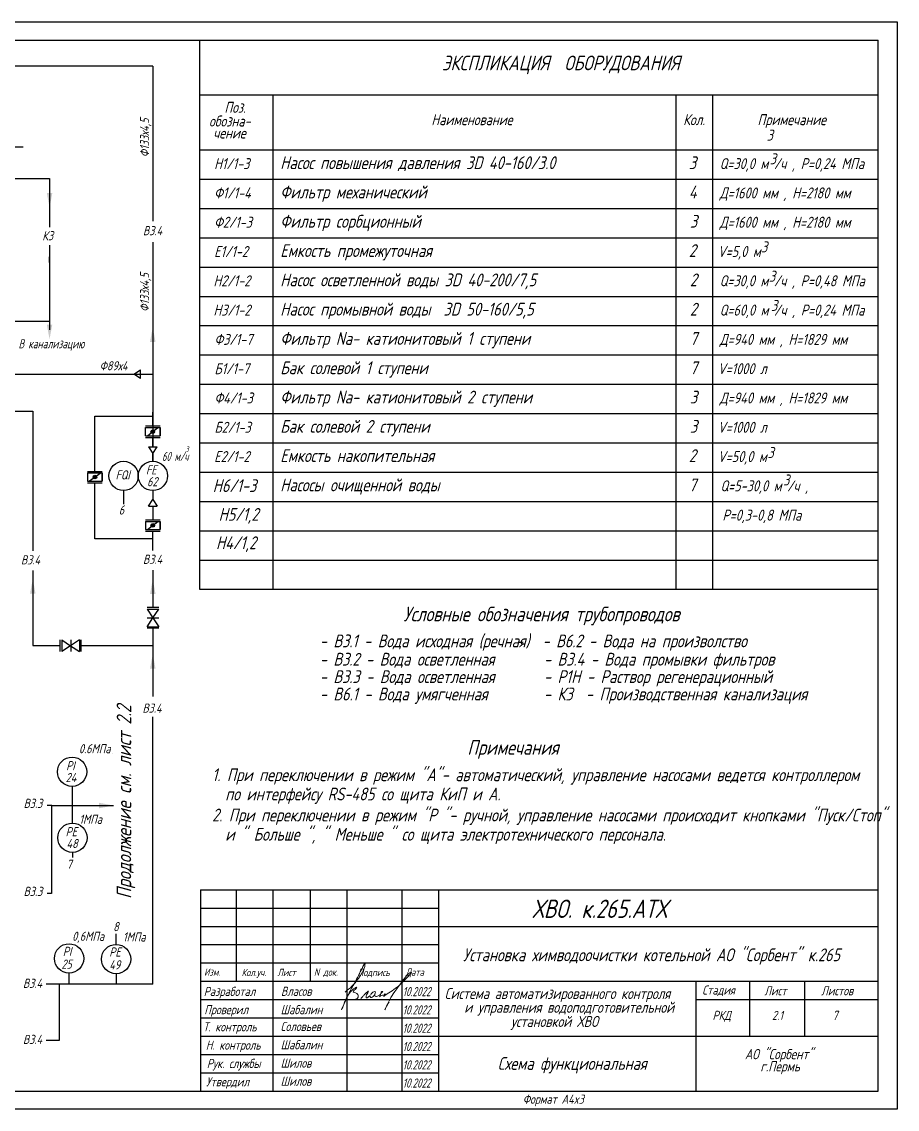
# Model space of a CAD drawing. Header units: millimetres. Extents: x 2 to 738, y -2285 to 308.
# Drawn here: x 383.4 to 622.4, y 10.5 to 307.5 of the extents above; entities that cross this region are included whole.
import ezdxf

# ---------------------------------------------------------------- set-up
doc = ezdxf.new("R2010")
doc.units = ezdxf.units.MM
for name, color, linetype, lineweight in [('MAIN', 7, 'Continuous', 50), ('Текст', 7, 'Continuous', 50), ('Тонкая', 7, 'Continuous', 30), ('тонкие', 7, 'Continuous', 20)]:
    doc.layers.add(name, color=color, linetype=linetype, lineweight=lineweight)
doc.layers.add('проводка', color=184, linetype='Continuous')
doc.styles.add('GOST тип А', font='GOST_A.TTF', dxfattribs={"oblique": 15})
doc.styles.get("Standard").update_dxf_attribs({"font": 'GOST_A.TTF', "oblique": 15})
doc.styles.add('АСУТП', font='GOST_A.TTF', dxfattribs={"oblique": 15})

# ---------------------------------------------------------------- blocks, each defined once
blk = doc.blocks.new('Власов')
at = {"layer": 'проводка', "lineweight": 18}
for points in [[(-0.58, 2.47), (1.27, 4.07), (2.73, 5.82), (3.82, 7.33), (4.64, 9.02), (4.84, 10.28), (4.04, 8.93), (3.16, 7.2), (1.39, 3.86), (0.52, 2.26), (-1.55, -2.37), (-0.72, -0.35), (0.34, 1.8), (1.73, 3.31), (2.62, 3.78), (2.31, 3.3), (1.91, 2.96), (1.61, 2.44), (2.21, 2.21), (2.85, 1.83), (2.99, 1.4), (2.77, 0.75), (2.36, 0.49), (2.18, 0.43), (2.07, 0.4), (1.98, 0.4)], [(3.73, 0.66), (4.37, 1.39), (4.91, 2.01), (5.22, 2.29), (5.78, 2.66), (5.59, 2.28), (5.16, 1.05), (5.19, 0.9), (5.7, 1.1), (6.25, 1.38), (6.27, 1.2), (6.3, 1.02), (7.02, 1.21), (7.63, 2.13), (7.63, 2.52), (6.76, 2.22), (6.42, 1.7)]]:
    blk.add_spline(points, degree=3, dxfattribs=at)
for points, knots in [([(9.73, 1.6), (9.73, 1.6), (10.28, 1.61), (10.33, 1.73), (10.3, 1.95), (10.1, 1.88), (9.94, 1.44), (9.82, 1.2), (10.65, 1.75), (14.06, 4.01), (14.83, 4.98), (18.2, 8.2), (16.58, 7.61), (15.42, 5.89), (12.84, 2.54), (12.14, 1.35), (11.17, -0.37), (10.2, -2.51), (10.72, -1.41), (10.96, -1), (11.17, -0.6), (11.31, -0.38), (11.4, -0.29)], [5.202172, 5.202172, 5.202172, 5.202172, 5.207482, 5.981017, 6.074049, 6.477149, 7.534813, 8.416864, 10.873297, 16.080912, 19.105162, 21.731982, 23.469351, 25.755203, 29.311429, 34.513333, 38.416271, 38.862024, 39.053994, 43.961574, 49.897464, 51.239132, 51.239132, 51.239132, 51.239132]), ([(7.53, 1.66), (7.5, 1.54), (7.54, 1.28), (8.01, 1.24), (8.83, 1.57), (9.1, 2.08), (9.9, 2.69), (9.43, 2.64), (9.3, 2.52), (9.14, 2.21), (9.04, 1.25), (8.71, 1.13), (8.92, 1.39), (9.3, 1.54), (9.6, 1.6)], [0, 0, 0, 0, 0.614094, 1.118723, 1.807789, 3.045572, 4.744461, 5.191863, 5.576495, 6.389957, 8.441618, 9.345517, 10.182193, 10.758393, 10.758393, 10.758393, 10.758393])]:
    blk.add_open_spline(points, degree=3, knots=knots, dxfattribs=at)

msp = doc.modelspace()

# ---------------------------------------------------------------- hatches: boundary and pattern name
at = {"lineweight": -3}
h = msp.add_hatch(color=7, dxfattribs=at)
edge = h.paths.add_edge_path()
edge.add_arc((419.19, 195.54), 0.5, 0, 360)
h = msp.add_hatch(color=7, dxfattribs=at)
edge = h.paths.add_edge_path()
edge.add_arc((403.38, 183.16), 0.5, 0, 360)
h = msp.add_hatch(color=7, dxfattribs=at)
edge = h.paths.add_edge_path()
edge.add_arc((419.19, 169.95), 0.5, 0, 360)
at = {"layer": 'тонкие', "linetype": 'Continuous', "lineweight": 30}
for points in [[(390.27, 260.73), (391.77, 260.73), (391.02, 256.73)], [(390.26, 224.81), (391.76, 224.81), (391.01, 220.81)], [(418.43, 220.08), (419.93, 220.08), (419.18, 224.08)], [(385.68, 151.31), (387.18, 151.31), (386.43, 155.31)], [(418.44, 151.23), (419.94, 151.23), (419.19, 155.23)], [(419.94, 130.84), (418.44, 130.84), (419.19, 134.84)], [(404.52, 94.2), (404.52, 92.7), (408.52, 93.45)]]:
    msp.add_hatch(color=7, dxfattribs=at).paths.add_polyline_path(points)

# ---------------------------------------------------------------- linework, layer by layer
at = {"color": 7}
for p, q in [((1.75, 307.5), (622.42, 307.5)), ((622.42, 307.5), (622.42, 10.5)), ((419.19, 295.41), (303.51, 295.41)), ((419.19, 295.41), (419.19, 253.01)), ((372.8, 273.34), (383.79, 273.34)), ((380.58, 264.73), (391.03, 264.73)), ((391.03, 264.73), (391.03, 251.39)), ((419.19, 247.26), (419.19, 191.43)), ((391.03, 246.47), (391.03, 223.39)), ((391.03, 241.77), (391.03, 243.27)), ((391.03, 241.77), (391.03, 239.51)), ((391.03, 229.57), (391.03, 225.69)), ((359.31, 225.69), (391.03, 225.69)), ((391.03, 225.69), (391.03, 225.69)), ((391.03, 225.69), (391.03, 224.03)), ((352, 211.27), (419.19, 211.27)), ((412.38, 211.27), (414.04, 211.27)), ((415.84, 211.27), (419.19, 211.27)), ((346.98, 201.14), (386.43, 201.14)), ((386.43, 201.14), (386.43, 163)), ((419.19, 197.1), (419.19, 200.88)), ((419.19, 189.63), (419.19, 187.46)), ((411.22, 179.46), (411.22, 175.77)), ((419.19, 179.46), (419.19, 176.98)), ((419.19, 163.14), (419.19, 168.38)), ((386.43, 157.62), (386.43, 137.11)), ((419.19, 157.76), (419.19, 147.54)), ((419.19, 141.85), (419.19, 123.25)), ((386.43, 137.11), (393.94, 137.11)), ((386.43, 137.11), (393.94, 137.11)), ((392.3, 137.11), (393.94, 137.11)), ((399.63, 137.11), (419.19, 137.11)), ((419.19, 44.67), (419.19, 117.65)), ((408.24, 107.78), (408.16, 107.78)), ((397.16, 98.68), (397.16, 93.47)), ((391.61, 93.47), (390.39, 93.47)), ((391.56, 93.47), (391.56, 69.41)), ((391.61, 93.47), (400.62, 93.47)), ((397.16, 93.47), (397.16, 88.65)), ((400.15, 93.47), (408.5, 93.47)), ((397.26, 80.65), (397.26, 79.24)), ((391.56, 69.41), (390.39, 69.41)), ((409.17, 55.52), (409.17, 58.45)), ((396.28, 47.7), (396.28, 44.65)), ((409.23, 47.52), (409.23, 44.65)), ((419.19, 44.67), (390.07, 44.67)), ((393.63, 44.67), (393.63, 29.29)), ((393.63, 29.29), (390.07, 29.29)), ((622.42, 10.5), (1.75, 10.5))]:
    msp.add_line(p, q, dxfattribs=at)
at = {"color": 7, "lineweight": 30}
for p in [(21.75, 302.5), (617.19, 15.48)]:
    msp.add_line(p, (617.19, 302.5), dxfattribs=at)
at = {"color": 7, "linetype": 'Continuous', "lineweight": 30, "extrusion": (0, 1, 0)}
for p, q in [((431.98, 302.5), (617.19, 302.5)), ((431.98, 287.5), (617.19, 287.5)), ((431.98, 272.5), (617.19, 272.5))]:
    msp.add_line(p, q, dxfattribs=at)
at = {"color": 7, "linetype": 'Continuous', "lineweight": 30, "extrusion": (1, 0, 0)}
msp.add_line((431.98, 302.5), (431.98, 152.5), dxfattribs=at)
at = {"color": 7, "lineweight": 30, "extrusion": (1, 0, 0)}
for p, q in [((451.98, 287.5), (451.98, 152.5)), ((561.98, 287.5), (561.98, 152.5)), ((571.98, 287.5), (571.98, 152.5))]:
    msp.add_line(p, q, dxfattribs=at)
at = {"color": 7, "extrusion": (0, 1, 0)}
for p, q in [((431.98, 264.5), (617.19, 264.5)), ((431.98, 256.5), (617.19, 256.5)), ((431.98, 248.5), (617.19, 248.5)), ((431.98, 240.5), (617.19, 240.5)), ((431.98, 232.5), (617.19, 232.5)), ((431.98, 224.5), (617.19, 224.5)), ((431.98, 216.5), (617.19, 216.5)), ((431.98, 208.5), (617.19, 208.5)), ((431.98, 200.5), (617.19, 200.5)), ((431.98, 192.5), (617.19, 192.5)), ((431.98, 184.5), (617.19, 184.5)), ((431.98, 176.5), (617.19, 176.5)), ((431.98, 168.5), (617.19, 168.5)), ((431.98, 160.5), (617.19, 160.5)), ((431.98, 152.5), (617.19, 152.5))]:
    msp.add_line(p, q, dxfattribs=at)
at = {"color": 7, "lineweight": -3}
for p, q in [((414.04, 211.27), (415.84, 212.47)), ((415.84, 210.07), (414.04, 211.27)), ((415.84, 210.07), (415.84, 212.47)), ((403.37, 184.71), (403.37, 199.79)), ((403.37, 199.79), (419.19, 199.79)), ((417.19, 197.1), (421.19, 197.1)), ((417.19, 196.69), (421.19, 196.69)), ((417.19, 194.43), (417.19, 196.69)), ((417.78, 194.43), (420.57, 196.65)), ((421.19, 194.43), (421.19, 196.69)), ((421.19, 196.69), (421.19, 194.43)), ((417.19, 194.43), (421.19, 194.43)), ((417.19, 193.99), (421.19, 193.99)), ((421.19, 194.43), (421.19, 195.47)), ((417.99, 191.43), (420.39, 191.43)), ((417.99, 191.43), (419.19, 189.63)), ((419.19, 189.63), (420.39, 191.43)), ((401.38, 184.71), (405.38, 184.71)), ((401.38, 184.27), (405.38, 184.27)), ((401.38, 184.27), (401.38, 182.01)), ((405.06, 184.27), (401.92, 182.01)), ((405.38, 184.27), (405.38, 182.01)), ((405.38, 182.01), (405.38, 184.27)), ((405.38, 184.27), (405.38, 183.22)), ((401.38, 182.01), (405.38, 182.01)), ((401.38, 181.6), (405.38, 181.6)), ((403.37, 166.26), (403.37, 181.6)), ((417.99, 175.18), (419.19, 176.98)), ((419.19, 176.98), (420.39, 175.18)), ((417.99, 175.18), (420.39, 175.18)), ((417.19, 171.5), (421.19, 171.5)), ((417.19, 171.05), (421.19, 171.05)), ((417.19, 171.05), (417.19, 168.8)), ((417.73, 168.8), (420.57, 171.05)), ((421.19, 171.05), (421.19, 168.8)), ((421.19, 168.8), (421.19, 171.05)), ((421.19, 171.05), (421.19, 169.76)), ((417.19, 168.8), (421.19, 168.8)), ((417.19, 168.38), (421.19, 168.38)), ((419.19, 166.26), (403.37, 166.26)), ((417.63, 147.07), (420.83, 147.07)), ((417.63, 147.07), (419.23, 144.67)), ((420.83, 147.54), (417.64, 147.54)), ((419.23, 144.67), (420.83, 147.07)), ((417.63, 144.7), (420.83, 144.7)), ((417.63, 142.27), (419.23, 144.67)), ((419.23, 144.67), (420.83, 142.27)), ((417.63, 142.27), (420.83, 142.27)), ((420.83, 141.85), (417.64, 141.85)), ((393.94, 135.49), (393.94, 138.67)), ((394.36, 138.69), (394.36, 135.49)), ((394.36, 138.69), (396.76, 137.09)), ((396.76, 137.09), (394.36, 135.49)), ((399.16, 138.69), (396.76, 137.09)), ((396.76, 137.09), (399.16, 135.49)), ((396.79, 138.69), (396.79, 135.49)), ((399.16, 138.69), (399.16, 135.49)), ((399.63, 135.49), (399.63, 138.67))]:
    msp.add_line(p, q, dxfattribs=at)
at = {"color": 7, "linetype": 'ByBlock', "lineweight": 30}
for p, q in [((432.19, 70.45), (432.19, 15.5)), ((567.57, 15.5), (567.57, 45.45)), ((582.19, 30.45), (582.19, 45.45)), ((597.19, 30.45), (597.19, 45.45)), ((567.57, 40.45), (617.19, 40.45))]:
    msp.add_line(p, q, dxfattribs=at)
at = {"color": 7, "linetype": 'Continuous', "lineweight": 30}
for p, q in [((432.19, 70.45), (617.19, 70.45)), ((441.94, 70.45), (441.94, 45.45)), ((451.94, 70.45), (451.94, 15.45)), ((462.19, 70.45), (462.19, 45.45)), ((472.19, 70.45), (472.19, 15.45)), ((487.19, 70.45), (487.19, 15.45)), ((497.19, 70.45), (497.19, 15.45)), ((497.19, 60.45), (617.19, 60.45)), ((432.19, 50.45), (497.19, 50.45)), ((432.19, 45.45), (617.19, 45.45)), ((497.19, 30.45), (617.19, 30.45))]:
    msp.add_line(p, q, dxfattribs=at)
at = {"color": 7, "linetype": 'Continuous'}
for p, q in [((432.19, 65.45), (497.19, 65.45)), ((432.19, 60.45), (497.19, 60.45)), ((432.19, 55.45), (497.19, 55.45)), ((432.19, 40.45), (497.19, 40.45)), ((432.19, 35.45), (497.19, 35.45)), ((432.19, 35.45), (497.19, 35.45)), ((432.19, 30.45), (497.19, 30.45)), ((432.19, 25.45), (497.19, 25.45)), ((432.19, 20.45), (497.19, 20.45))]:
    msp.add_line(p, q, dxfattribs=at)
at = {"color": 7, "lineweight": -3}
for centre in [(419.19, 195.54), (403.38, 183.16), (419.19, 169.95)]:
    msp.add_circle(centre, 0.5, dxfattribs=at)
at = {"layer": 'MAIN', "color": 7, "linetype": 'Continuous', "lineweight": -3}
for p, q in [((419.19, 191.43), (419.19, 193.99)), ((419.19, 187.46), (419.19, 189.63)), ((419.19, 179.46), (419.19, 176.98)), ((419.19, 175.18), (419.19, 171.5))]:
    msp.add_line(p, q, dxfattribs=at)
at = {"layer": 'MAIN', "color": 7, "linetype": 'Continuous', "lineweight": 30}
msp.add_line((9.74, 15.48), (617.19, 15.48), dxfattribs=at)
at = {"layer": 'тонкие', "color": 7, "linetype": 'Continuous', "lineweight": -3}
for centre in [(411.22, 183.46), (419.21, 183.46), (397.16, 102.68), (397.26, 84.65), (396.33, 51.7), (409.17, 51.52)]:
    msp.add_circle(centre, 4, dxfattribs=at)

# ---------------------------------------------------------------- block references
at = {"color": 7, "lineweight": 15}
msp.add_blockref('Власов', (472.29, 40.05, -10), dxfattribs=at)

# ---------------------------------------------------------------- texts
at = {"color": 7, "oblique": 15}
for s, height, p in [('ЭКСПЛИКАЦИЯ  ОБОРУДОВАНИЯ', 4, (498.14, 294.25)), ('Поз.', 3, (438.73, 282.63)), ('Наименование', 3, (495.23, 279.25)), ('Кол.', 3, (563.98, 279.25)), ('Примечание', 3, (584.26, 279.25)), ('обозна-', 3, (434.55, 278.88)), ('чение', 3, (435.69, 275.61)), ('3', 3, (586.78, 275.03)), ('Насос повышения давления 3D 40-160/3.0', 3.5, (453.98, 267.25)), ('3', 3.5, (565.54, 267.25)), ('3', 3, (587.63, 268.58)), ('Н1/1-3', 3, (435.93, 267.25)), ('Q=30,0 м /ч , Р=0,24 МПа', 3, (573.94, 267.25)), ('Ф1/1-4', 3, (435.93, 259.25)), ('Фильтр механический', 3.5, (453.98, 259.25)), ('4', 3.5, (565.54, 259.25)), ('Д=1600 мм , Н=2180 мм', 3, (573.94, 259.25)), ('Ф2/1-3', 3, (435.93, 251.25)), ('Фильтр сорбционный', 3.5, (453.98, 251.25)), ('3', 3.5, (565.82, 251.25)), ('Д=1600 мм , Н=2180 мм', 3, (573.94, 251.25)), ('Емкость промежуточная', 3.5, (453.98, 243.25)), ('2', 3.5, (565.54, 243.25)), ('3', 3, (585.24, 244.51)), ('Е1/1-2', 3, (435.93, 243.25)), ('V=5,0 м', 3, (573.41, 243.25)), (' Н2/1-2', 3, (434.2, 235.25)), ('Насос осветленной воды 3D 40-200/7,5', 3.5, (453.98, 235.25)), ('2', 3.5, (565.82, 235.25)), ('Q=30,0 м /ч , Р=0,48 МПа', 3, (573.94, 235.25)), ('3', 3, (587.41, 236.49)), (' Н3/1-2', 3, (434.2, 227.25)), ('Насос промывной воды  3D 50-160/5,5', 3.5, (453.98, 227.25)), ('2', 3.5, (565.82, 227.25)), ('Q=60,0 м /ч , Р=0,24 МПа', 3, (573.94, 227.25)), ('3', 3, (587.96, 228.52)), ('Фильтр Na- катионитовый 1 cтупени', 3.5, (453.98, 219.25)), ('Ф3/1-7', 3, (436.01, 219.25)), ('7', 3.5, (565.82, 219.25)), ('Д=940 мм , Н=1829 мм', 3, (573.94, 219.25)), ('Б1/1-7', 3, (436.01, 211.25)), ('Бак солевой 1 ступени', 3.5, (453.98, 211.25)), ('7', 3.5, (565.82, 211.25)), ('V=1000 л', 3, (573.41, 211.25)), ('Ф4/1-3', 3, (436.01, 203.25)), ('Фильтр Na- катионитовый 2 cтупени', 3.5, (453.98, 203.25)), ('3', 3.5, (565.82, 203.25)), ('Д=940 мм , Н=1829 мм', 3, (573.94, 203.25)), ('Б2/1-3', 3, (436.01, 195.25)), ('Бак солевой 2 ступени', 3.5, (453.98, 195.25)), ('3', 3.5, (565.82, 195.25)), ('V=1000 л', 3, (573.41, 195.25)), ('Е2/1-2', 3, (435.93, 187.25)), ('Емкость накопительная', 3.5, (453.98, 187.25)), ('2', 3.5, (565.54, 187.25)), ('V=50,0 м', 3, (573.41, 187.25)), ('3', 3, (587.01, 188.35)), ('Н6/1-3', 3.5, (435.56, 179.06)), ('Насосы очищенной воды', 3.5, (453.98, 179.25)), ('7', 3.5, (565.54, 179.25)), ('Q=5-30,0 м /ч ,', 3, (574.15, 179.25)), ('3', 3, (591.26, 180.85)), ('Н5/1,2', 3.5, (437.16, 171.21)), (' Р=0,3-0,8 МПа', 3, (573.15, 171.25)), ('Н4/1,2', 3.5, (436.45, 163.46)), ('Кол.уч.', 2, (443.44, 46.86)), ('Лист', 2, (453.2, 46.86)), ('Подпись', 2, (475.19, 46.86))]:
    msp.add_text(s, height=height, dxfattribs=at).set_placement(p)
at = {"color": 7, "linetype": 'Continuous', "style": 'GOST тип А', "oblique": 15}
for s, height, p in [('3', 1.5, (428, 190.05)), ('0.6МПа', 2.5, (399.03, 107.72)), ('1МПа', 2.5, (399.12, 88.44)), ('0,6МПа', 2.5, (397.2, 56.49)), ('1МПа', 2.5, (411.03, 56.31))]:
    msp.add_text(s, height=height, dxfattribs=at).set_placement(p)
at = {"color": 7, "linetype": 'Continuous', "style": 'GOST тип А', "oblique": 15, "width": 0.8}
msp.add_text('60 м/ч', height=2.5, dxfattribs=at).set_placement((421.71, 187.55))
at = {"color": 7, "linetype": 'Continuous', "oblique": 15}
for s, height, p in [('Условные обозначения трубопроводов', 4, (487.64, 143.75)), ('- В3.1 - Вода исходная (речная)', 3.5, (464.78, 136.65)), ('-   - В6.2 - Вода на произволство', 3.5, (518.28, 136.65)), ('- В3.2 - Вода осветленная', 3.5, (464.78, 131.65)), ('    - В3.4 - Вода промывки фильтров', 3.5, (518.78, 131.65)), ('- В3.3 - Вода осветленная', 3.5, (464.78, 126.9)), ('    - Р1Н - Раствор регенерационный', 3.5, (518.78, 126.9)), ('- В6.1 - Вода умягченная', 3.5, (464.78, 122.15)), ('    - К3  - Производственная канализация', 3.5, (518.78, 122.15)), ('Примечания', 4, (505.06, 107.31)), (' 1. При переключении в режим "А"- автоматический, управление насосами ведется контроллером ', 3.5, (433.59, 100.1)), ('   по интерфейсу RS-485 со щита КиП и А.', 3.5, (433.59, 94.85)), (' 2. При переключении в режим "Р "- ручной, управление насосами происходит кнопками "Пуск/Стоп" ', 3.5, (433.59, 89.1)), ('   и " Больше ", " Меньше " со щита электротехнического персонала.', 3.5, (433.59, 83.85)), ('ХВО. к.265.АТХ', 5, (522.8, 62.75)), ('Установка химводоочистки котельной АО "Сорбент" к.265', 3.5, (503.88, 50.92)), ('Изм.', 2, (433.19, 46.95)), ('N док.', 2, (463.19, 46.95)), ('Дата', 2, (488.19, 46.95)), ('Разработал', 2.5, (433.1, 41.42)), ('Власов', 2.5, (454.19, 41.47)), ('Система автоматизированного контроля', 3, (498.88, 40.61)), ('Стадия', 2.5, (569.19, 41.79)), ('Лист', 2.5, (586.12, 41.6)), ('Листов ', 2.5, (601.64, 41.6)), ('Проверил', 2.5, (433.25, 36.45)), ('Шабалин', 2.5, (454.09, 36.45)), ('и управления водоподготовительной', 3, (504.21, 36.84)), ('установкой ХВО', 3, (516.96, 32.97)), ('Т. контроль', 2.5, (432.94, 31.76)), ('Соловьев', 2.5, (454.09, 31.86)), ('Н. контроль', 2.5, (433.67, 26.76)), ('Шабалин', 2.5, (454.09, 26.86)), ('АО "Сорбент"', 2.8, (580.81, 24.15)), ('Рук. службы', 2.5, (433.94, 21.76)), ('Шилов', 2.5, (454.09, 21.86)), ('Схема функциональная', 3.5, (513.35, 21.26)), ('г.Пермь', 2.8, (585.05, 20.82)), ('Утвердил', 2.5, (433.75, 16.76)), ('Шилов', 2.5, (454.09, 16.91)), ('Формат A4x3', 2.5, (520.19, 12))]:
    msp.add_text(s, height=height, dxfattribs=at).set_placement(p)
at = {"color": 0, "linetype": 'Continuous', "style": 'АСУТП', "oblique": 15, "width": 0.9}
for p in [(487.4, 41.38), (487.4, 36.38), (487.4, 31.38), (487.4, 26.38), (487.4, 21.38), (487.4, 16.41)]:
    msp.add_text('10.2022', height=2.5, dxfattribs=at).set_placement(p)
at = {"layer": 'MAIN', "color": 7, "linetype": 'Continuous', "lineweight": -3, "oblique": 15}
for p in [(418.2, 270.49), (418.2, 228.24)]:
    msp.add_text('Ф133х4,5', height=2.5, rotation=90, dxfattribs=at).set_placement(p)
for s, p in [('К3', (389.03, 247.81)), ('В3.4', (416.52, 249.2)), ('Ф89х4', (404.67, 212.29)), ('В3.4', (383.21, 159.3)), ('В3.4', (416.52, 159.45)), ('В3.4', (416.38, 118.8)), ('В3.3', (383.92, 92.79)), ('В3.3', (383.92, 68.75)), ('В3.4', (383.75, 43.65)), ('В3.4', (383.75, 28.32))]:
    msp.add_text(s, height=2.5, dxfattribs=at).set_placement(p)
at = {"layer": 'MAIN', "color": 7, "linetype": 'Continuous', "lineweight": -3, "oblique": 15, "width": 0.9}
msp.add_text('В канализацию', height=2.5, dxfattribs=at).set_placement((382.53, 218.3))
at = {"layer": 'Текст', "color": 7, "lineweight": -3, "oblique": 15}
for s, p in [('РКД', (571.99, 34.88, 10)), ('2.1', (588.24, 34.88, 10)), ('7', (604.74, 34.88, 10))]:
    msp.add_text(s, height=2.5, dxfattribs=at).set_placement(p)
at = {"layer": 'Тонкая', "color": 7, "oblique": 15}
msp.add_text('Продолжение cм. лист 2.2 ', height=4, rotation=90, dxfattribs=at).set_placement((413.32, 67.95))
at = {"layer": 'тонкие', "color": 7, "linetype": 'Continuous', "lineweight": -3, "oblique": 15}
for s, p in [('FQI', (409.04, 182.5)), ('FE', (417.32, 183.87)), ('62', (417.64, 180.64)), ('6', (409.92, 172.91)), ('PI', (395.55, 103.07)), ('24', (395.41, 99.85)), ('PE', (395.4, 85.04)), ('48', (395.65, 81.82)), ('7', (395.68, 76.17)), ('8', (408.37, 59.12)), ('PI', (394.64, 52.36)), ('PE', (407.31, 52.18)), ('25', (394.25, 48.88)), ('49', (407.32, 48.7))]:
    msp.add_text(s, height=2.5, dxfattribs=at).set_placement(p)

doc.saveas('drawing.dxf')
